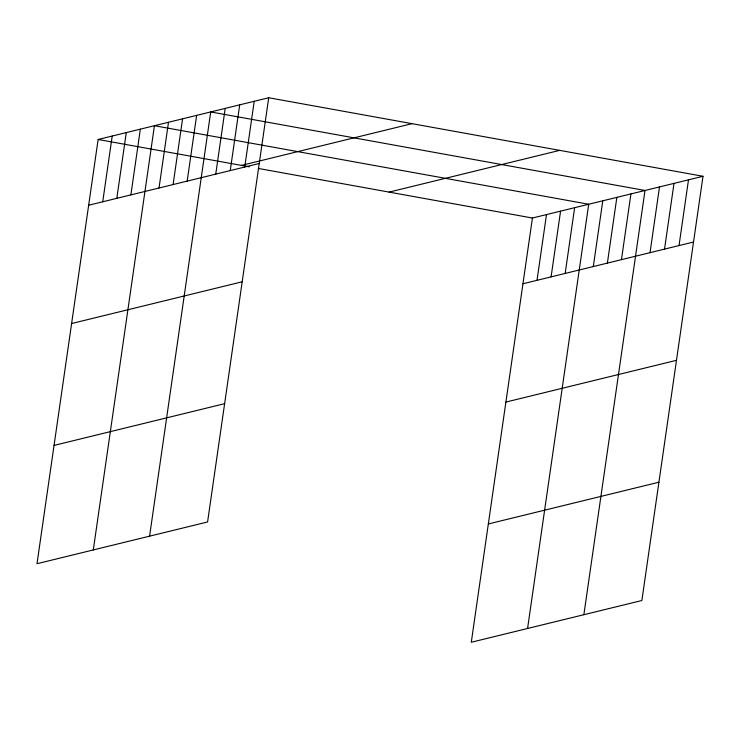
<?xml version="1.0" encoding="UTF-8"?>
<svg xmlns="http://www.w3.org/2000/svg" width="740" height="740" viewBox="0 0 740 740"><rect width="100%" height="100%" fill="white"/><g stroke="black" fill="none" stroke-linecap="round" stroke-linejoin="round"><path stroke-width="1.11" d="M268.713 97.745L98.133 139.481L37 563.713L207.579 521.977L268.713 97.745L703 176.287L641.867 600.519L471.288 642.255L532.421 218.023L703 176.287M102.731 201.779L112.203 136.04M116.809 198.339L126.281 132.599M130.878 194.898L140.35 129.149M93.296 549.94L154.429 125.708L588.707 204.249L527.574 628.482M159.026 188.006L168.498 122.267M173.095 184.565L182.567 118.826M187.174 181.124L196.646 115.375M149.582 536.167L210.715 111.934L645.002 190.476L583.869 614.709M215.738 174.131L225.219 108.392M230.242 170.579L239.714 104.84M244.737 167.037L254.218 101.297M537.018 280.321L546.49 214.582M551.087 276.88L560.568 211.141M565.166 273.43L574.638 207.69M593.313 266.548L602.785 200.808M607.383 263.107L616.855 197.367M621.452 259.657L630.933 193.917M650.025 252.673L659.497 186.933M664.529 249.121L674.001 183.381M679.024 245.578L688.496 179.829M241.444 165.399L412.032 123.663M88.661 205.221L259.24 163.485M389.101 192.104L559.69 150.368M71.614 323.528L242.193 281.792M522.949 283.762L693.528 242.026M54.048 445.415L224.627 403.67M505.901 402.07L676.48 360.325M488.335 523.957L658.915 482.212M98.133 139.481L249.278 166.815M258.223 168.433L532.421 218.023"/></g></svg>
